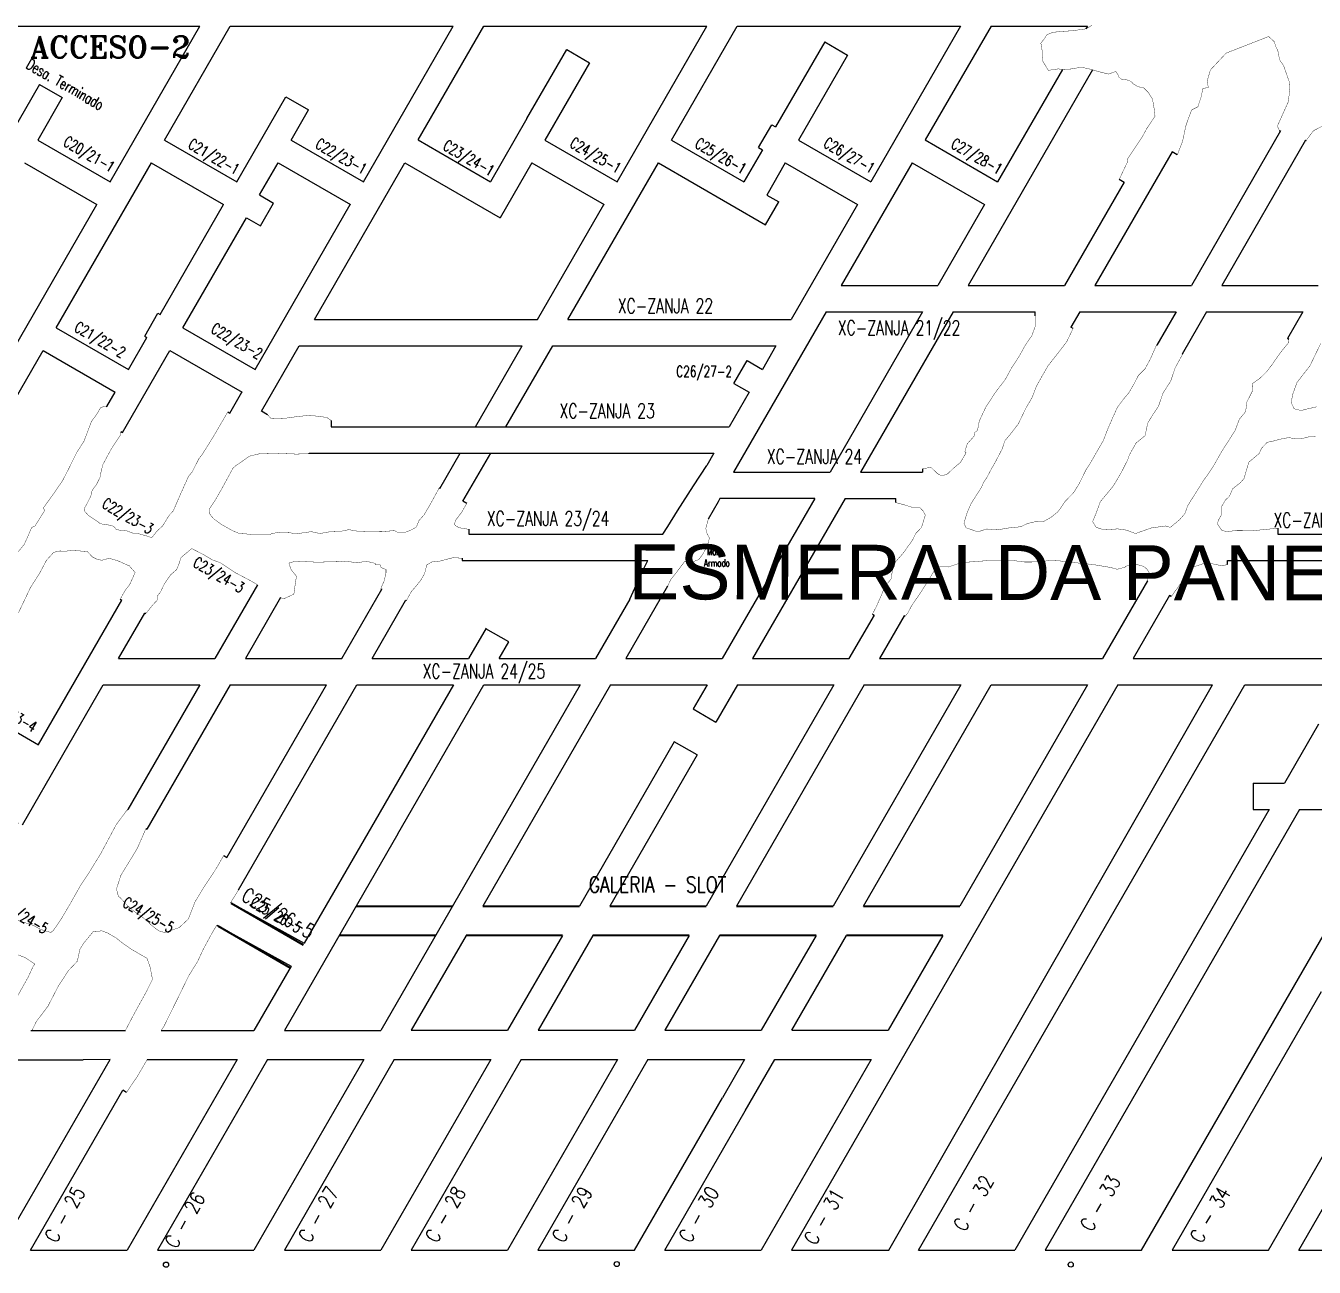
# Model space of a CAD drawing. Header units: millimetres. Extents: x -28 to 1943, y -5245 to 2752.
# Drawn here: x 1091.2 to 1267.3, y 2256 to 2425.6 of the extents above; entities that cross this region are included whole.
import ezdxf
from ezdxf.enums import TextEntityAlignment as Align

# ---------------------------------------------------------------- set-up
doc = ezdxf.new("R2010")
doc.units = ezdxf.units.MM
doc.linetypes.add('CONTINUA', pattern=[0])
doc.styles.add('ARIAL', font='arial.ttf')
doc.styles.add('ROMANS', font='romans.shx', dxfattribs={"width": 0.8})
doc.styles.add('ROMANT', font='romant.shx', dxfattribs={"height": 3})

msp = doc.modelspace()

# ---------------------------------------------------------------- linework, layer by layer
for points in [[(1084.536, 2425.525), (1115.029, 2425.525)], [(1084.536, 2425.525), (1115.029, 2425.525)], [(1119.186, 2425.525), (1149.65, 2425.525)], [(1119.186, 2425.525), (1149.65, 2425.525)], [(1153.807, 2425.525), (1184.29, 2425.525)], [(1153.807, 2425.525), (1184.29, 2425.525)], [(1188.447, 2425.525), (1218.942, 2425.525)], [(1188.447, 2425.525), (1218.942, 2425.525)], [(1218.942, 2425.525), (1206.671, 2404.271)], [(1218.942, 2425.525), (1206.671, 2404.271)], [(1223.105, 2425.535), (1214.122, 2409.977)], [(1223.105, 2425.535), (1214.122, 2409.977)], [(1223.105, 2425.535), (1236.281, 2425.535)], [(1223.105, 2425.535), (1236.281, 2425.535)], [(1236.281, 2425.535), (1236.066, 2425.162)], [(1236.281, 2425.535), (1236.066, 2425.162)], [(1236.986, 2419.555), (1219.988, 2390.115)], [(1236.986, 2419.555), (1219.988, 2390.115)], [(1232.87, 2419.627), (1224.004, 2404.271)], [(1232.87, 2419.627), (1224.004, 2404.271)], [(1214.112, 2409.983), (1224.004, 2404.271)], [(1214.112, 2409.983), (1224.004, 2404.271)], [(1262.485, 2411.283), (1262.658, 2411.219)], [(1262.485, 2411.283), (1262.658, 2411.219)], [(1266.076, 2409.939), (1266.141, 2409.915)], [(1266.076, 2409.939), (1266.141, 2409.915)], [(1248.549, 2407.937), (1247.827, 2408.354)], [(1248.549, 2407.937), (1247.827, 2408.354)], [(1212.322, 2406.859), (1202.655, 2390.115)], [(1212.322, 2406.859), (1202.655, 2390.115)], [(1212.312, 2406.865), (1222.204, 2401.154)], [(1212.312, 2406.865), (1222.204, 2401.154)], [(1240.627, 2404.614), (1241.29, 2404.232)], [(1240.627, 2404.614), (1241.29, 2404.232)], [(1204.871, 2401.153), (1195.806, 2385.452)], [(1204.871, 2401.153), (1195.806, 2385.452)], [(1222.204, 2401.154), (1215.831, 2390.115)], [(1222.204, 2401.154), (1215.831, 2390.115)], [(1202.655, 2390.115), (1215.831, 2390.115)], [(1202.655, 2390.115), (1215.831, 2390.115)], [(1219.988, 2390.115), (1233.139, 2390.115)], [(1219.988, 2390.115), (1233.139, 2390.115)], [(1165.31, 2385.452), (1195.806, 2385.452)], [(1165.31, 2385.452), (1195.806, 2385.452)], [(1200.577, 2386.515), (1187.933, 2364.615)], [(1200.577, 2386.515), (1187.933, 2364.615)], [(1200.577, 2386.515), (1213.753, 2386.515)], [(1200.577, 2386.515), (1213.753, 2386.515)], [(1213.753, 2386.515), (1201.109, 2364.615)], [(1213.753, 2386.515), (1201.109, 2364.615)], [(1217.91, 2386.515), (1205.266, 2364.615)], [(1217.91, 2386.515), (1205.266, 2364.615)], [(1217.91, 2386.515), (1229.147, 2386.515)], [(1217.91, 2386.515), (1229.147, 2386.515)], [(1152.685, 2370.784), (1159.075, 2381.852)], [(1152.685, 2370.784), (1159.075, 2381.852)], [(1156.842, 2370.784), (1163.232, 2381.852)], [(1156.842, 2370.784), (1163.232, 2381.852)], [(1163.232, 2381.852), (1193.728, 2381.852)], [(1163.232, 2381.852), (1193.728, 2381.852)], [(1193.728, 2381.852), (1191.871, 2378.637)], [(1193.728, 2381.852), (1191.871, 2378.637)], [(1187.993, 2376.719), (1189.793, 2379.836)], [(1187.993, 2376.719), (1189.793, 2379.836)], [(1189.793, 2379.836), (1191.88, 2378.632)], [(1189.793, 2379.836), (1191.88, 2378.632)], [(1187.993, 2376.719), (1190.08, 2375.514)], [(1187.993, 2376.719), (1190.08, 2375.514)], [(1190.071, 2375.519), (1187.337, 2370.784)], [(1190.071, 2375.519), (1187.337, 2370.784)], [(1102.236, 2373.631), (1102.342, 2373.57)], [(1102.236, 2373.631), (1102.342, 2373.57)], [(1118.854, 2372.842), (1119.139, 2372.677)], [(1118.854, 2372.842), (1119.139, 2372.677)], [(1124.285, 2372.443), (1123.441, 2372.93)], [(1124.285, 2372.443), (1123.441, 2372.93)], [(1132.97, 2371.646), (1132.97, 2370.784)], [(1132.97, 2371.646), (1132.97, 2370.784)], [(1132.97, 2370.784), (1156.842, 2370.784)], [(1132.97, 2370.784), (1156.842, 2370.784)], [(1156.863, 2370.784), (1187.337, 2370.784)], [(1156.863, 2370.784), (1187.337, 2370.784)], [(1129.97, 2367.115), (1129.97, 2367.184)], [(1129.97, 2367.184), (1154.763, 2367.184)], [(1129.97, 2367.115), (1129.97, 2367.184)], [(1129.97, 2367.184), (1154.763, 2367.184)], [(1147.829, 2362.373), (1150.606, 2367.184)], [(1147.829, 2362.373), (1150.606, 2367.184)], [(1150.97, 2360.614), (1154.763, 2367.184)], [(1150.97, 2360.614), (1154.763, 2367.184)], [(1154.785, 2367.184), (1185.259, 2367.184)], [(1154.785, 2367.184), (1185.259, 2367.184)], [(1185.259, 2367.184), (1184.284, 2365.496)], [(1185.259, 2367.184), (1184.284, 2365.496)], [(1178.275, 2356.115), (1178.969, 2357.157), (1180.292, 2359.289), (1182.461, 2362.744), (1184.284, 2365.496)], [(1178.275, 2356.115), (1178.969, 2357.157), (1180.292, 2359.289), (1182.461, 2362.744), (1184.284, 2365.496)], [(1187.933, 2364.615), (1201.109, 2364.615)], [(1187.933, 2364.615), (1201.109, 2364.615)], [(1147.719, 2362.436), (1147.829, 2362.373)], [(1147.719, 2362.436), (1147.829, 2362.373)], [(1151.481, 2360.319), (1150.97, 2360.614)], [(1151.481, 2360.319), (1150.97, 2360.614)], [(1186.04, 2361.015), (1185.814, 2360.559), (1184.485, 2358.171)], [(1186.04, 2361.015), (1185.814, 2360.559), (1184.485, 2358.171)], [(1199.03, 2361.015), (1186.04, 2361.015)], [(1199.03, 2361.015), (1186.04, 2361.015)], [(1199.03, 2361.015), (1186.386, 2339.115)], [(1199.03, 2361.015), (1186.386, 2339.115)], [(1203.187, 2361.015), (1190.543, 2339.115)], [(1203.187, 2361.015), (1190.543, 2339.115)], [(1151.786, 2356.787), (1151.786, 2356.115)], [(1151.786, 2356.787), (1151.786, 2356.115)], [(1151.786, 2356.115), (1178.275, 2356.115)], [(1151.786, 2356.115), (1178.275, 2356.115)], [(1262.303, 2356.115), (1282.806, 2356.115)], [(1262.303, 2356.115), (1282.806, 2356.115)], [(1150.852, 2352.515), (1176.218, 2352.515)], [(1150.852, 2352.515), (1176.218, 2352.515)], [(1173.756, 2347.261), (1175.6, 2351.27), (1176.218, 2352.515)], [(1173.756, 2347.261), (1175.6, 2351.27), (1176.218, 2352.515)], [(1255.424, 2351.964), (1255.424, 2352.515)], [(1255.424, 2352.515), (1280.728, 2352.515)], [(1255.424, 2351.964), (1255.424, 2352.515)], [(1255.424, 2352.515), (1280.728, 2352.515)], [(1178.927, 2348.996), (1173.222, 2339.115)], [(1178.927, 2348.996), (1173.222, 2339.115)], [(1173.756, 2347.261), (1169.053, 2339.115)], [(1173.756, 2347.261), (1169.053, 2339.115)], [(1247.486, 2347.738), (1242.507, 2339.115)], [(1247.486, 2347.738), (1242.507, 2339.115)], [(1247.726, 2347.599), (1247.486, 2347.738)], [(1247.726, 2347.599), (1247.486, 2347.738)], [(1155.901, 2339.115), (1169.053, 2339.115)], [(1155.901, 2339.115), (1169.053, 2339.115)], [(1173.21, 2339.115), (1186.386, 2339.115)], [(1173.21, 2339.115), (1186.386, 2339.115)], [(1166.975, 2335.515), (1139.733, 2288.331)], [(1166.975, 2335.515), (1139.733, 2288.331)], [(1171.143, 2335.515), (1153.698, 2305.311)], [(1171.143, 2335.515), (1153.698, 2305.311)], [(1153.822, 2335.515), (1166.975, 2335.515)], [(1153.822, 2335.515), (1166.975, 2335.515)], [(1171.132, 2335.515), (1184.308, 2335.515)], [(1171.132, 2335.515), (1184.308, 2335.515)], [(1184.308, 2335.515), (1182.415, 2332.236)], [(1184.308, 2335.515), (1182.415, 2332.236)], [(1188.465, 2335.515), (1185.532, 2330.436)], [(1188.465, 2335.515), (1185.532, 2330.436)], [(1182.415, 2332.236), (1185.532, 2330.436)], [(1182.415, 2332.236), (1185.532, 2330.436)], [(1182.945, 2325.954), (1179.827, 2327.754)], [(1182.945, 2325.954), (1179.827, 2327.754)], [(1258.917, 2322.115), (1263.176, 2322.115)], [(1258.917, 2322.115), (1258.917, 2318.515)], [(1258.917, 2322.115), (1263.176, 2322.115)], [(1258.917, 2322.115), (1258.917, 2318.515)], [(1243.669, 2258.314), (1278.426, 2318.515)], [(1243.669, 2258.314), (1278.426, 2318.515)], [(1258.917, 2318.515), (1261.098, 2318.515)], [(1258.917, 2318.515), (1261.098, 2318.515)], [(1260.986, 2258.314), (1295.743, 2318.515)], [(1260.986, 2258.314), (1295.743, 2318.515)], [(1265.143, 2258.314), (1299.9, 2318.515)], [(1265.143, 2258.314), (1299.9, 2318.515)], [(1265.257, 2318.515), (1278.426, 2318.515)], [(1265.257, 2318.515), (1278.426, 2318.515)], [(1166.87, 2305.311), (1160.562, 2305.311)], [(1166.87, 2305.311), (1160.562, 2305.311)], [(1164.56, 2301.311), (1160.562, 2301.311)], [(1164.56, 2301.311), (1160.562, 2301.311)], [(1209.143, 2258.314), (1222.184, 2281.075)], [(1209.143, 2258.314), (1222.184, 2281.075)], [(1174.385, 2258.314), (1186.4, 2279.124)], [(1174.385, 2258.314), (1186.4, 2279.124)], [(1213.185, 2258.314), (1225.291, 2279.281)], [(1213.185, 2258.314), (1225.291, 2279.281)], [(1178.542, 2258.314), (1189.518, 2277.324)], [(1178.542, 2258.314), (1189.518, 2277.324)], [(1161.202, 2258.314), (1174.385, 2258.314)], [(1161.202, 2258.314), (1174.385, 2258.314)], [(1213.185, 2258.314), (1226.341, 2258.314)], [(1213.185, 2258.314), (1226.341, 2258.314)], [(1230.5, 2258.314), (1243.669, 2258.314)], [(1230.5, 2258.314), (1243.669, 2258.314)], [(1247.826, 2258.314), (1260.986, 2258.314)], [(1247.826, 2258.314), (1260.986, 2258.314)], [(1265.143, 2258.314), (1278.31, 2258.314)], [(1265.143, 2258.314), (1278.31, 2258.314)]]:
    msp.add_lwpolyline(points)
at = {"linetype": 'Continuous'}
for points in [[(1102.755, 2404.266), (1115.029, 2425.525)], [(1102.755, 2404.266), (1115.029, 2425.525)], [(1110.203, 2409.966), (1119.186, 2425.525)], [(1110.203, 2409.966), (1119.186, 2425.525)], [(1137.379, 2404.27), (1149.65, 2425.525)], [(1137.379, 2404.27), (1149.65, 2425.525)], [(1144.83, 2409.977), (1153.807, 2425.525)], [(1144.83, 2409.977), (1153.807, 2425.525)], [(1172.025, 2404.281), (1184.29, 2425.525)], [(1172.025, 2404.281), (1184.29, 2425.525)], [(1179.464, 2409.966), (1188.447, 2425.525)], [(1179.464, 2409.966), (1188.447, 2425.525)], [(1159.711, 2412.933), (1165.143, 2422.341)], [(1159.711, 2412.933), (1165.143, 2422.341)], [(1165.143, 2422.341), (1168.261, 2420.541)], [(1165.143, 2422.341), (1168.261, 2420.541)], [(1200.382, 2423.375), (1193.682, 2411.771)], [(1200.382, 2423.375), (1193.682, 2411.771)], [(1200.382, 2423.375), (1203.499, 2421.575)], [(1200.382, 2423.375), (1203.499, 2421.575)], [(1168.261, 2420.541), (1162.161, 2409.976)], [(1168.261, 2420.541), (1162.161, 2409.976)], [(1203.499, 2421.575), (1196.799, 2409.971)], [(1203.499, 2421.575), (1196.799, 2409.971)], [(1093.108, 2417.572), (1085.426, 2404.266)], [(1093.108, 2417.572), (1085.426, 2404.266)], [(1093.108, 2417.572), (1096.226, 2415.772)], [(1093.108, 2417.572), (1096.226, 2415.772)], [(1096.226, 2415.772), (1092.876, 2409.97)], [(1096.226, 2415.772), (1092.876, 2409.97)], [(1120.067, 2404.271), (1126.767, 2415.876)], [(1120.067, 2404.271), (1126.767, 2415.876)], [(1126.767, 2415.876), (1129.885, 2414.076)], [(1126.767, 2415.876), (1129.885, 2414.076)], [(1127.513, 2409.966), (1129.885, 2414.076)], [(1127.513, 2409.966), (1129.885, 2414.076)], [(1159.711, 2412.933), (1154.711, 2404.272)], [(1159.711, 2412.933), (1154.711, 2404.272)], [(1191.362, 2408.953), (1193.162, 2412.071)], [(1191.362, 2408.953), (1193.162, 2412.071)], [(1193.162, 2412.071), (1193.682, 2411.771)], [(1193.162, 2412.071), (1193.682, 2411.771)], [(1092.876, 2409.97), (1102.755, 2404.266)], [(1092.876, 2409.97), (1102.755, 2404.266)], [(1110.192, 2409.973), (1120.067, 2404.271)], [(1110.192, 2409.973), (1120.067, 2404.271)], [(1127.524, 2409.96), (1137.386, 2404.266)], [(1127.524, 2409.96), (1137.386, 2404.266)], [(1144.83, 2409.977), (1154.711, 2404.272)], [(1144.83, 2409.977), (1154.711, 2404.272)], [(1162.161, 2409.976), (1172.05, 2404.266)], [(1162.161, 2409.976), (1172.05, 2404.266)], [(1179.453, 2409.973), (1189.346, 2404.261)], [(1179.453, 2409.973), (1189.346, 2404.261)], [(1196.799, 2409.971), (1206.671, 2404.271)], [(1196.799, 2409.971), (1206.671, 2404.271)], [(1262.658, 2411.219), (1250.474, 2390.115)], [(1262.658, 2411.219), (1250.474, 2390.115)], [(1266.076, 2409.939), (1254.631, 2390.115)], [(1266.076, 2409.939), (1254.631, 2390.115)], [(1191.882, 2408.653), (1189.346, 2404.261)], [(1191.882, 2408.653), (1189.346, 2404.261)], [(1191.362, 2408.953), (1191.882, 2408.653)], [(1191.362, 2408.953), (1191.882, 2408.653)], [(1247.827, 2408.354), (1237.296, 2390.115)], [(1247.827, 2408.354), (1237.296, 2390.115)], [(1091.076, 2406.852), (1100.955, 2401.148)], [(1091.076, 2406.852), (1100.955, 2401.148)], [(1095.403, 2384.332), (1108.403, 2406.849)], [(1095.403, 2384.332), (1108.403, 2406.849)], [(1108.392, 2406.855), (1118.267, 2401.154)], [(1108.392, 2406.855), (1118.267, 2401.154)], [(1123.185, 2402.471), (1125.713, 2406.849)], [(1123.185, 2402.471), (1125.713, 2406.849)], [(1125.724, 2406.842), (1135.586, 2401.148)], [(1125.724, 2406.842), (1135.586, 2401.148)], [(1130.671, 2385.452), (1143.03, 2406.86)], [(1130.671, 2385.452), (1143.03, 2406.86)], [(1143.03, 2406.86), (1156.029, 2399.355)], [(1143.03, 2406.86), (1156.029, 2399.355)], [(1160.361, 2406.858), (1156.029, 2399.355)], [(1160.361, 2406.858), (1156.029, 2399.355)], [(1160.367, 2406.854), (1170.25, 2401.148)], [(1160.367, 2406.854), (1170.25, 2401.148)], [(1165.31, 2385.452), (1177.664, 2406.849)], [(1165.31, 2385.452), (1177.664, 2406.849)], [(1177.664, 2406.849), (1192.3, 2398.399)], [(1177.664, 2406.849), (1192.3, 2398.399)], [(1194.999, 2406.853), (1192.464, 2402.461)], [(1194.999, 2406.853), (1192.464, 2402.461)], [(1194.999, 2406.853), (1204.88, 2401.148)], [(1194.999, 2406.853), (1204.88, 2401.148)], [(1241.29, 2404.232), (1233.139, 2390.115)], [(1241.29, 2404.232), (1233.139, 2390.115)], [(1087.955, 2378.632), (1100.955, 2401.149)], [(1087.955, 2378.632), (1100.955, 2401.149)], [(1109.595, 2386.132), (1118.267, 2401.154)], [(1109.595, 2386.132), (1118.267, 2401.154)], [(1122.579, 2378.636), (1135.579, 2401.153)], [(1122.579, 2378.636), (1135.579, 2401.153)], [(1123.185, 2402.471), (1125.1, 2401.366)], [(1123.185, 2402.471), (1125.1, 2401.366)], [(1123.3, 2398.248), (1125.1, 2401.366)], [(1123.3, 2398.248), (1125.1, 2401.366)], [(1161.154, 2385.452), (1170.225, 2401.163)], [(1161.154, 2385.452), (1170.225, 2401.163)], [(1192.3, 2398.399), (1194.1, 2401.516)], [(1192.3, 2398.399), (1194.1, 2401.516)], [(1192.464, 2402.461), (1194.1, 2401.516)], [(1192.464, 2402.461), (1194.1, 2401.516)], [(1112.713, 2384.332), (1121.385, 2399.354)], [(1112.713, 2384.332), (1121.385, 2399.354)], [(1121.385, 2399.354), (1123.3, 2398.248)], [(1121.385, 2399.354), (1123.3, 2398.248)], [(1237.296, 2390.115), (1250.474, 2390.115)], [(1237.296, 2390.115), (1250.474, 2390.115)], [(1254.631, 2390.115), (1267.795, 2390.115)], [(1254.631, 2390.115), (1267.795, 2390.115)], [(1107.493, 2383.189), (1109.293, 2386.306)], [(1107.493, 2383.189), (1109.293, 2386.306)], [(1109.293, 2386.306), (1109.595, 2386.132)], [(1109.293, 2386.306), (1109.595, 2386.132)], [(1130.671, 2385.452), (1161.154, 2385.452)], [(1130.671, 2385.452), (1161.154, 2385.452)], [(1229.147, 2385.941), (1229.147, 2386.515)], [(1229.147, 2385.941), (1229.147, 2386.515)], [(1235.218, 2386.515), (1234.001, 2384.408)], [(1235.218, 2386.515), (1234.001, 2384.408)], [(1235.218, 2386.515), (1248.395, 2386.515)], [(1235.218, 2386.515), (1248.395, 2386.515)], [(1248.395, 2386.515), (1245.765, 2381.958)], [(1248.395, 2386.515), (1245.765, 2381.958)], [(1252.552, 2386.515), (1249.208, 2380.723)], [(1252.552, 2386.515), (1249.208, 2380.723)], [(1252.552, 2386.515), (1265.717, 2386.515)], [(1252.552, 2386.515), (1265.717, 2386.515)], [(1265.717, 2386.515), (1263.6, 2382.848)], [(1265.717, 2386.515), (1263.6, 2382.848)], [(1095.403, 2384.332), (1105.267, 2378.637)], [(1095.403, 2384.332), (1105.267, 2378.637)], [(1107.493, 2383.189), (1107.795, 2383.014)], [(1107.493, 2383.189), (1107.795, 2383.014)], [(1112.713, 2384.332), (1122.586, 2378.632)], [(1112.713, 2384.332), (1122.586, 2378.632)], [(1234.311, 2384.229), (1234.001, 2384.408)], [(1234.311, 2384.229), (1234.001, 2384.408)], [(1105.267, 2378.637), (1107.795, 2383.014)], [(1105.267, 2378.637), (1107.795, 2383.014)], [(1123.441, 2372.93), (1128.592, 2381.852)], [(1123.441, 2372.93), (1128.592, 2381.852)], [(1128.592, 2381.852), (1159.075, 2381.852)], [(1128.592, 2381.852), (1159.075, 2381.852)], [(1245.721, 2381.983), (1245.765, 2381.958)], [(1245.721, 2381.983), (1245.765, 2381.958)], [(1263.784, 2382.741), (1263.6, 2382.848)], [(1263.784, 2382.741), (1263.6, 2382.848)], [(1085.854, 2367.791), (1093.603, 2381.214)], [(1085.854, 2367.791), (1093.603, 2381.214)], [(1093.603, 2381.214), (1103.467, 2375.519)], [(1093.603, 2381.214), (1103.467, 2375.519)], [(1104.456, 2370.032), (1110.913, 2381.214)], [(1104.456, 2370.032), (1110.913, 2381.214)], [(1110.913, 2381.214), (1120.786, 2375.514)], [(1110.913, 2381.214), (1120.786, 2375.514)], [(1249.264, 2380.691), (1249.208, 2380.723)], [(1249.264, 2380.691), (1249.208, 2380.723)], [(1102.342, 2373.57), (1103.467, 2375.519)], [(1102.342, 2373.57), (1103.467, 2375.519)], [(1119.139, 2372.677), (1120.779, 2375.518)], [(1119.139, 2372.677), (1120.779, 2375.518)], [(1104.238, 2370.158), (1104.456, 2370.032)], [(1104.238, 2370.158), (1104.456, 2370.032)], [(1205.266, 2364.615), (1213.723, 2364.615)], [(1205.266, 2364.615), (1213.723, 2364.615)], [(1213.723, 2365.052), (1213.723, 2364.615)], [(1213.723, 2365.052), (1213.723, 2364.615)], [(1203.187, 2361.015), (1210.099, 2361.015)], [(1203.187, 2361.015), (1210.099, 2361.015)], [(1210.099, 2360.431), (1210.099, 2361.015)], [(1210.099, 2360.431), (1210.099, 2361.015)], [(1262.303, 2356.937), (1262.303, 2356.115)], [(1262.303, 2356.937), (1262.303, 2356.115)], [(1150.852, 2352.84), (1150.852, 2352.515)], [(1150.852, 2352.84), (1150.852, 2352.515)], [(1244.5, 2349.766), (1238.35, 2339.115)], [(1244.5, 2349.766), (1238.35, 2339.115)], [(1122.914, 2349.198), (1117.093, 2339.115)], [(1122.914, 2349.198), (1117.093, 2339.115)], [(1134.401, 2339.115), (1139.873, 2348.592)], [(1134.401, 2339.115), (1139.873, 2348.592)], [(1139.73, 2348.674), (1139.873, 2348.592)], [(1139.73, 2348.674), (1139.873, 2348.592)], [(1092.977, 2327.365), (1104.373, 2347.103)], [(1092.977, 2327.365), (1104.373, 2347.103)], [(1104.144, 2347.235), (1104.373, 2347.103)], [(1104.144, 2347.235), (1104.373, 2347.103)], [(1126.065, 2347.455), (1121.25, 2339.115)], [(1126.065, 2347.455), (1121.25, 2339.115)], [(1138.558, 2339.115), (1143.134, 2347.041)], [(1138.558, 2339.115), (1143.134, 2347.041)], [(1143.218, 2346.993), (1143.134, 2347.041)], [(1143.218, 2346.993), (1143.134, 2347.041)], [(1103.918, 2339.115), (1107.502, 2345.323)], [(1103.918, 2339.115), (1107.502, 2345.323)], [(1107.631, 2345.249), (1107.502, 2345.323)], [(1107.631, 2345.249), (1107.502, 2345.323)], [(1207.121, 2345.048), (1203.695, 2339.115)], [(1207.121, 2345.048), (1203.695, 2339.115)], [(1206.893, 2345.18), (1207.121, 2345.048)], [(1206.893, 2345.18), (1207.121, 2345.048)], [(1211.237, 2344.978), (1207.852, 2339.115)], [(1211.237, 2344.978), (1207.852, 2339.115)], [(1211.373, 2344.899), (1211.237, 2344.978)], [(1211.373, 2344.899), (1211.237, 2344.978)], [(1154.15, 2343.282), (1151.744, 2339.115)], [(1154.15, 2343.282), (1151.744, 2339.115)], [(1157.224, 2341.405), (1154.106, 2343.206)], [(1157.224, 2341.405), (1154.106, 2343.206)], [(1155.901, 2339.115), (1157.224, 2341.405)], [(1155.901, 2339.115), (1157.224, 2341.405)], [(1103.918, 2339.115), (1117.093, 2339.115)], [(1103.918, 2339.115), (1117.093, 2339.115)], [(1121.25, 2339.115), (1134.422, 2339.115)], [(1121.25, 2339.115), (1134.422, 2339.115)], [(1138.558, 2339.115), (1151.744, 2339.115)], [(1138.558, 2339.115), (1151.744, 2339.115)], [(1190.543, 2339.115), (1203.708, 2339.115)], [(1190.543, 2339.115), (1203.708, 2339.115)], [(1207.852, 2339.115), (1238.35, 2339.115)], [(1207.852, 2339.115), (1238.35, 2339.115)], [(1242.507, 2339.115), (1272.991, 2339.115)], [(1242.507, 2339.115), (1272.991, 2339.115)], [(1090.804, 2316.4), (1101.84, 2335.515)], [(1090.804, 2316.4), (1101.84, 2335.515)], [(1101.84, 2335.515), (1115.014, 2335.515)], [(1101.84, 2335.515), (1115.014, 2335.515)], [(1115.014, 2335.515), (1105.184, 2318.488)], [(1115.014, 2335.515), (1105.184, 2318.488)], [(1119.171, 2335.515), (1107.801, 2315.821)], [(1119.171, 2335.515), (1107.801, 2315.821)], [(1118.725, 2311.964), (1132.322, 2335.515)], [(1118.725, 2311.964), (1132.322, 2335.515)], [(1119.171, 2335.515), (1132.344, 2335.515)], [(1119.171, 2335.515), (1132.344, 2335.515)], [(1120.308, 2307.509), (1136.479, 2335.515)], [(1120.308, 2307.509), (1136.479, 2335.515)], [(1136.479, 2335.515), (1149.665, 2335.515)], [(1136.479, 2335.515), (1149.665, 2335.515)], [(1149.665, 2335.515), (1138.97, 2316.996)], [(1149.665, 2335.515), (1138.97, 2316.996)], [(1142.087, 2315.196), (1153.822, 2335.515)], [(1142.087, 2315.196), (1153.822, 2335.515)], [(1201.616, 2335.515), (1184.178, 2305.311)], [(1201.616, 2335.515), (1184.178, 2305.311)], [(1205.773, 2335.515), (1188.335, 2305.311)], [(1205.773, 2335.515), (1188.335, 2305.311)], [(1188.465, 2335.515), (1201.629, 2335.515)], [(1188.465, 2335.515), (1201.629, 2335.515)], [(1240.429, 2335.515), (1195.857, 2258.314)], [(1240.429, 2335.515), (1195.857, 2258.314)], [(1218.957, 2335.515), (1201.519, 2305.311)], [(1218.957, 2335.515), (1201.519, 2305.311)], [(1205.676, 2305.311), (1223.114, 2335.515)], [(1205.676, 2305.311), (1223.114, 2335.515)], [(1205.773, 2335.515), (1218.957, 2335.515)], [(1205.773, 2335.515), (1218.957, 2335.515)], [(1236.272, 2335.515), (1218.834, 2305.311)], [(1236.272, 2335.515), (1218.834, 2305.311)], [(1222.184, 2281.075), (1253.377, 2335.515)], [(1222.184, 2281.075), (1253.377, 2335.515)], [(1223.114, 2335.515), (1236.272, 2335.515)], [(1223.114, 2335.515), (1236.272, 2335.515)], [(1225.291, 2279.281), (1257.757, 2335.515)], [(1225.291, 2279.281), (1257.757, 2335.515)], [(1240.429, 2335.515), (1253.377, 2335.515)], [(1240.429, 2335.515), (1253.377, 2335.515)], [(1257.757, 2335.515), (1270.913, 2335.515)], [(1257.757, 2335.515), (1270.913, 2335.515)], [(1083.113, 2333.06), (1092.992, 2327.356)], [(1083.113, 2333.06), (1092.992, 2327.356)], [(1267.821, 2330.16), (1263.176, 2322.115)], [(1267.821, 2330.16), (1263.176, 2322.115)], [(1179.827, 2327.754), (1166.87, 2305.311)], [(1179.827, 2327.754), (1166.87, 2305.311)], [(1182.945, 2325.954), (1171.026, 2305.311)], [(1182.945, 2325.954), (1171.026, 2305.311)], [(1105.143, 2318.511), (1105.184, 2318.488)], [(1105.143, 2318.511), (1105.184, 2318.488)], [(1261.098, 2318.515), (1226.341, 2258.314)], [(1261.098, 2318.515), (1226.341, 2258.314)], [(1265.257, 2318.515), (1230.5, 2258.314)], [(1265.257, 2318.515), (1230.5, 2258.314)], [(1138.965, 2316.999), (1129.283, 2300.229)], [(1138.965, 2316.999), (1129.283, 2300.229)], [(1107.663, 2315.9), (1107.801, 2315.821)], [(1107.663, 2315.9), (1107.801, 2315.821)], [(1142.082, 2315.198), (1126.569, 2288.329)], [(1142.082, 2315.198), (1126.569, 2288.329)], [(1118.285, 2312.218), (1118.725, 2311.964)], [(1118.285, 2312.218), (1118.725, 2311.964)], [(1119.227, 2305.78), (1129.283, 2300.229)], [(1119.227, 2305.78), (1129.283, 2300.229)], [(1160.562, 2305.311), (1153.698, 2305.311)], [(1160.562, 2305.311), (1153.698, 2305.311)], [(1184.178, 2305.311), (1171.026, 2305.311)], [(1184.178, 2305.311), (1171.026, 2305.311)], [(1201.519, 2305.311), (1188.335, 2305.311)], [(1201.519, 2305.311), (1188.335, 2305.311)], [(1205.676, 2305.311), (1218.834, 2305.311)], [(1205.676, 2305.311), (1218.834, 2305.311)], [(1117.349, 2302.705), (1127.483, 2297.111)], [(1117.349, 2302.705), (1127.483, 2297.111)], [(1151.387, 2301.311), (1143.891, 2288.332)], [(1151.387, 2301.311), (1143.891, 2288.332)], [(1160.562, 2301.311), (1151.387, 2301.311)], [(1160.562, 2301.311), (1151.387, 2301.311)], [(1164.56, 2301.311), (1157.068, 2288.335)], [(1164.56, 2301.311), (1157.068, 2288.335)], [(1168.717, 2301.311), (1161.226, 2288.336)], [(1168.717, 2301.311), (1161.226, 2288.336)], [(1181.869, 2301.311), (1168.717, 2301.311)], [(1181.869, 2301.311), (1168.717, 2301.311)], [(1181.869, 2301.311), (1174.379, 2288.338)], [(1181.869, 2301.311), (1174.379, 2288.338)], [(1186.026, 2301.311), (1178.537, 2288.339)], [(1186.026, 2301.311), (1178.537, 2288.339)], [(1199.21, 2301.311), (1186.026, 2301.311)], [(1199.21, 2301.311), (1186.026, 2301.311)], [(1199.21, 2301.311), (1191.722, 2288.342)], [(1199.21, 2301.311), (1191.722, 2288.342)], [(1195.879, 2288.343), (1203.367, 2301.311)], [(1195.879, 2288.343), (1203.367, 2301.311)], [(1216.524, 2301.311), (1203.367, 2301.311)], [(1216.524, 2301.311), (1203.367, 2301.311)], [(1216.524, 2301.311), (1209.038, 2288.345)], [(1216.524, 2301.311), (1209.038, 2288.345)], [(1127.483, 2297.111), (1122.412, 2288.328)], [(1127.483, 2297.111), (1122.412, 2288.328)], [(1268.199, 2293.6), (1247.826, 2258.314)], [(1268.199, 2293.6), (1247.826, 2258.314)], [(1091.932, 2288.322), (1099.095, 2288.323)], [(1091.932, 2288.322), (1099.095, 2288.323)], [(1099.095, 2288.323), (1104.866, 2288.324)], [(1099.095, 2288.323), (1104.866, 2288.324)], [(1109.755, 2288.325), (1110.603, 2288.325)], [(1109.755, 2288.325), (1110.603, 2288.325)], [(1110.603, 2288.325), (1122.422, 2288.328)], [(1110.603, 2288.325), (1122.422, 2288.328)], [(1126.569, 2288.329), (1139.733, 2288.331)], [(1126.569, 2288.329), (1139.733, 2288.331)], [(1143.891, 2288.332), (1157.068, 2288.335)], [(1143.891, 2288.332), (1157.068, 2288.335)], [(1161.226, 2288.336), (1174.392, 2288.338)], [(1161.226, 2288.336), (1174.392, 2288.338)], [(1178.537, 2288.339), (1191.722, 2288.342)], [(1178.537, 2288.339), (1191.722, 2288.342)], [(1195.879, 2288.343), (1205.438, 2288.345)], [(1195.879, 2288.343), (1205.438, 2288.345)], [(1205.438, 2288.345), (1209.038, 2288.345)], [(1205.438, 2288.345), (1209.038, 2288.345)], [(1087.75, 2258.314), (1102.76, 2284.324)], [(1087.75, 2258.314), (1102.76, 2284.324)], [(1089.623, 2284.321), (1099.095, 2284.323)], [(1089.623, 2284.321), (1099.095, 2284.323)], [(1102.76, 2284.324), (1099.095, 2284.323)], [(1102.76, 2284.324), (1099.095, 2284.323)], [(1120.102, 2284.327), (1105.083, 2258.314)], [(1120.102, 2284.327), (1105.083, 2258.314)], [(1107.826, 2284.325), (1120.112, 2284.327)], [(1107.826, 2284.325), (1120.112, 2284.327)], [(1124.259, 2284.328), (1109.24, 2258.314)], [(1124.259, 2284.328), (1109.24, 2258.314)], [(1137.424, 2284.331), (1122.403, 2258.314)], [(1137.424, 2284.331), (1122.403, 2258.314)], [(1124.259, 2284.328), (1137.424, 2284.331)], [(1124.259, 2284.328), (1137.424, 2284.331)], [(1141.593, 2284.332), (1126.571, 2258.314)], [(1141.593, 2284.332), (1126.571, 2258.314)], [(1154.759, 2284.334), (1139.736, 2258.314)], [(1154.759, 2284.334), (1139.736, 2258.314)], [(1141.581, 2284.332), (1152.067, 2284.334)], [(1141.581, 2284.332), (1152.067, 2284.334)], [(1158.916, 2284.335), (1143.893, 2258.314)], [(1158.916, 2284.335), (1143.893, 2258.314)], [(1152.067, 2284.334), (1154.759, 2284.334)], [(1152.067, 2284.334), (1154.759, 2284.334)], [(1172.07, 2284.338), (1157.045, 2258.314)], [(1172.07, 2284.338), (1157.045, 2258.314)], [(1158.916, 2284.335), (1172.082, 2284.338)], [(1158.916, 2284.335), (1172.082, 2284.338)], [(1176.227, 2284.339), (1161.202, 2258.314)], [(1176.227, 2284.339), (1161.202, 2258.314)], [(1176.227, 2284.339), (1189.412, 2284.341)], [(1176.227, 2284.339), (1189.412, 2284.341)], [(1189.412, 2284.341), (1186.4, 2279.124)], [(1189.412, 2284.341), (1186.4, 2279.124)], [(1189.518, 2277.324), (1193.57, 2284.342)], [(1189.518, 2277.324), (1193.57, 2284.342)], [(1206.729, 2284.345), (1191.7, 2258.314)], [(1206.729, 2284.345), (1191.7, 2258.314)], [(1193.57, 2284.342), (1206.729, 2284.345)], [(1193.57, 2284.342), (1206.729, 2284.345)], [(1091.907, 2258.314), (1104.511, 2280.143)], [(1091.907, 2258.314), (1104.511, 2280.143)], [(1105.004, 2279.858), (1104.511, 2280.143)], [(1105.004, 2279.858), (1104.511, 2280.143)], [(1091.907, 2258.314), (1105.083, 2258.314)], [(1091.907, 2258.314), (1105.083, 2258.314)], [(1109.24, 2258.314), (1122.403, 2258.314)], [(1109.24, 2258.314), (1122.403, 2258.314)], [(1126.571, 2258.314), (1139.736, 2258.314)], [(1126.571, 2258.314), (1139.736, 2258.314)], [(1143.893, 2258.314), (1157.045, 2258.314)], [(1143.893, 2258.314), (1157.045, 2258.314)], [(1178.542, 2258.314), (1191.7, 2258.314)], [(1178.542, 2258.314), (1191.7, 2258.314)], [(1195.857, 2258.314), (1209.143, 2258.314)], [(1195.857, 2258.314), (1209.143, 2258.314)]]:
    msp.add_lwpolyline(points, dxfattribs=at)
at = {"color": 5, "linetype": 'Continuous', "const_width": 0.05}
for points in [[(1236.911, 2425.659), (1236.764, 2425.575), (1236.096, 2425.166), (1235.699, 2425.118), (1234.327, 2424.914), (1232.809, 2424.812), (1231.567, 2424.693), (1230.715, 2424.351), (1230.413, 2423.847), (1229.885, 2423.163), (1230.006, 2422.993), (1230.099, 2421.915), (1230.068, 2421.313), (1230.203, 2420.962), (1230.182, 2420.749), (1230.93, 2419.493), (1232.285, 2419.692), (1232.912, 2419.622), (1234.054, 2419.68), (1235.424, 2419.927), (1236.565, 2419.677), (1237.797, 2419.32), (1239.144, 2418.984), (1240.119, 2419.33), (1240.183, 2419.312), (1240.576, 2418.673), (1240.563, 2418.593), (1240.888, 2418.294), (1241.621, 2418.2), (1242.246, 2417.983), (1242.518, 2417.652), (1243.17, 2417.266), (1243.972, 2417.084), (1244.582, 2416.481), (1245.165, 2415.557), (1245.434, 2413.971)], [(1248.549, 2407.937), (1249.27, 2409.799), (1249.712, 2411.874), (1249.997, 2412.727), (1250.514, 2414.092), (1251.359, 2414.509), (1251.815, 2415.902), (1252.039, 2417.006), (1252.792, 2417.164), (1252.619, 2418.002), (1253.076, 2419.554), (1255.216, 2421.846), (1261.025, 2424.114)], [(1261.025, 2424.114), (1261.82, 2423.386), (1261.959, 2422.83), (1262.277, 2422.174), (1262.356, 2421.896), (1262.475, 2421.161), (1262.596, 2420.807)], [(1262.485, 2411.283), (1262.22, 2411.885), (1263.691, 2415.154), (1263.907, 2416.693), (1263.83, 2417.986), (1263.06, 2420.146), (1262.596, 2420.807)], [(1266.141, 2409.915), (1267.169, 2411.256), (1268.408, 2411.895), (1268.694, 2412.243), (1269.628, 2413.527), (1270.255, 2416.441), (1270.578, 2418.692), (1271.311, 2420.463)], [(1245.434, 2413.971), (1245.51, 2413.217), (1244.444, 2411.657), (1243.795, 2410.459), (1241.721, 2407.326), (1241.773, 2407.045), (1240.627, 2404.614)], [(1229.147, 2385.941), (1229.129, 2384.478), (1228.681, 2383.233), (1227.789, 2381.948), (1226.908, 2380.363), (1225.984, 2378.963), (1225.047, 2377.248), (1223.658, 2375.432), (1222.38, 2373.462), (1221.504, 2371.59), (1221.25, 2370.268), (1220.866, 2370.01), (1220.777, 2369.51), (1219.851, 2368.448), (1219.533, 2367.413), (1219.688, 2367.221), (1218.925, 2365.924), (1217.944, 2365.104), (1217.195, 2364.377), (1216.398, 2364.074), (1215.808, 2364.381), (1214.892, 2365.255), (1213.723, 2365.052)], [(1234.311, 2384.229), (1233.438, 2382.399), (1232.31, 2380.935), (1230.9, 2379.141), (1230.141, 2377.831), (1229.311, 2376.352), (1228.734, 2374.83), (1227.852, 2373.314), (1226.836, 2371.198), (1225.857, 2369.921), (1224.989, 2368.866), (1224.621, 2367.749), (1223.716, 2366.017), (1223.132, 2364.997), (1222.568, 2363.926), (1222.054, 2363.131), (1221.762, 2362.468), (1220.344, 2360.246), (1219.792, 2358.929), (1219.41, 2357.627), (1219.691, 2356.997), (1221.069, 2356.518), (1221.549, 2356.52), (1222.52, 2356.83), (1224.059, 2356.724), (1225.644, 2356.99), (1227.149, 2357.132), (1228.093, 2357.584), (1229.222, 2357.838), (1230.182, 2357.795), (1231.302, 2358.425), (1232.303, 2359.241), (1233.204, 2360.578), (1234.399, 2361.812), (1235.16, 2363.038), (1236.084, 2364.932), (1236.674, 2365.841), (1237.683, 2367.604), (1238.447, 2368.909), (1239.062, 2370.519), (1239.786, 2372.166), (1240.366, 2373.457), (1241.254, 2374.637), (1241.916, 2375.412), (1242.638, 2376.657), (1243.237, 2377.82), (1244.128, 2378.695), (1244.884, 2380.089), (1245.721, 2381.983)], [(1263.784, 2382.741), (1263.759, 2382.305), (1262.563, 2380.833), (1261.666, 2379.529), (1260.799, 2378.354), (1259.821, 2377.405), (1258.784, 2376.688), (1258.826, 2375.714), (1258.012, 2374.102), (1257.899, 2372.886), (1257.017, 2371.813), (1256.468, 2370.325), (1255.65, 2369.034), (1254.633, 2367.452), (1254.128, 2366.552), (1253.577, 2365.583), (1252.96, 2364.626), (1252.127, 2363.445), (1251.131, 2361.854), (1250.444, 2360.782), (1249.959, 2359.981), (1249.583, 2358.924), (1248.833, 2358.067), (1247.587, 2357.047)], [(1267.586, 2373.522), (1266.265, 2373.221), (1265.464, 2373.013), (1264.512, 2373.251), (1264.111, 2374.089), (1264.296, 2375.169), (1264.89, 2376.831), (1266.677, 2379.144), (1268.138, 2382.172)], [(1249.264, 2380.691), (1248.256, 2378.836), (1247.637, 2377.019), (1246.589, 2375.38), (1245.977, 2373.58), (1245.24, 2372.502), (1244.51, 2371.303), (1244.155, 2369.59), (1242.923, 2368.58), (1241.992, 2366.937), (1241.788, 2366.299), (1240.933, 2364.618), (1239.838, 2362.743), (1238.021, 2360.538), (1237.483, 2359.036), (1236.979, 2357.846), (1237.468, 2357.05), (1238.533, 2356.711), (1240.41, 2356.845), (1241.619, 2356.67), (1242.841, 2356.206), (1244.98, 2356.966), (1246.937, 2357.245), (1247.587, 2357.047)], [(1102.236, 2373.631), (1101.482, 2373.432), (1100.927, 2372.476), (1100.214, 2371.505), (1099.185, 2368.776), (1098.234, 2367.336), (1097.101, 2365.042), (1096.275, 2363.431), (1095.235, 2361.913), (1093.64, 2359.686), (1093.832, 2359.358), (1092.507, 2357.235), (1092.046, 2357.033), (1091.445, 2355.631), (1091.041, 2354.735), (1090.214, 2353.717)], [(1118.854, 2372.842), (1117.106, 2369.847), (1116.046, 2368.113), (1115.296, 2366.941), (1114.898, 2366.438), (1113.992, 2364.642), (1113.472, 2364.009), (1112.245, 2361.275), (1111.395, 2359.299), (1110.854, 2358.724), (1109.941, 2357.247), (1109.204, 2356.578), (1108.429, 2355.608), (1108.034, 2355.801), (1106.623, 2356.197), (1106.051, 2356.193), (1105.069, 2356.566), (1104.159, 2356.652), (1103.607, 2356.767), (1103.262, 2357.195), (1102.803, 2357.336), (1101.958, 2357.463), (1101.396, 2357.553), (1101.332, 2357.642), (1100.51, 2358.216), (1099.776, 2358.712)], [(1132.97, 2371.646), (1132.363, 2372.072), (1130.066, 2372.366), (1128.199, 2372.172), (1126.274, 2371.901), (1124.702, 2371.961), (1124.285, 2372.443)], [(1100.924, 2362.933), (1101.439, 2363.984), (1101.467, 2364.362), (1101.777, 2365.632), (1102.898, 2367.711), (1104.131, 2369.584), (1104.238, 2370.158)], [(1267.413, 2369.49), (1266.758, 2369.468), (1266.468, 2369.409), (1265.543, 2369.17), (1264.866, 2369.128), (1264.684, 2369.149), (1263.77, 2369.318), (1262.592, 2369.096), (1261.798, 2368.877), (1260.832, 2368.672), (1260.051, 2367.852), (1259.74, 2367.154), (1258.32, 2365.957), (1257.649, 2363.694), (1257.169, 2363.149), (1256.124, 2362.34), (1256.098, 2362.287), (1255.691, 2361.332), (1255.131, 2360.778), (1254.605, 2359.918), (1254.601, 2358.795), (1254.215, 2358.129), (1254.01, 2357.53), (1254.682, 2356.583), (1254.872, 2356.584), (1255.236, 2356.479), (1256.572, 2356.603), (1258.797, 2356.591), (1262.303, 2356.937)], [(1119.914, 2365.459), (1121.809, 2366.777), (1123.323, 2367.143), (1125.231, 2367.19), (1128.177, 2367.065), (1129.97, 2367.115)], [(1116.48, 2358.729), (1116.316, 2359.054), (1116.293, 2359.532), (1117.069, 2360.669), (1117.993, 2362.267), (1119.558, 2365.142)], [(1119.558, 2365.142), (1119.914, 2365.459)], [(1099.216, 2359.608), (1099.515, 2360.111), (1100.128, 2361.306), (1100.314, 2362.105), (1100.924, 2362.933)], [(1116.48, 2358.729), (1116.971, 2358.173), (1118.062, 2357.393), (1119.447, 2356.627), (1120.334, 2356.234), (1122.211, 2356.082), (1124.639, 2356.068), (1124.876, 2356.225), (1126.151, 2356.397), (1127.181, 2356.372), (1128.017, 2356.146), (1129.183, 2356.317), (1130.241, 2356.465), (1131.422, 2356.21), (1132.661, 2356.431), (1134.209, 2356.498), (1135.384, 2356.737), (1136.479, 2356.548), (1138.097, 2356.485), (1139.84, 2356.462), (1141.632, 2356.611), (1141.977, 2356.405), (1143.155, 2356.402), (1143.845, 2356.671), (1144.596, 2357.081), (1144.953, 2357.966), (1145.666, 2358.771), (1146.699, 2360.547), (1147.719, 2362.436)], [(1151.481, 2360.319), (1150.811, 2359.147), (1149.999, 2358.064), (1149.788, 2357.503), (1149.942, 2357.285), (1150.395, 2357.03), (1150.973, 2356.896), (1151.786, 2356.787)], [(1210.099, 2360.431), (1211.266, 2360.131), (1212.225, 2359.821), (1213.317, 2359.827), (1213.837, 2359.282), (1214.127, 2358.721), (1213.605, 2357.031), (1212.821, 2356.216), (1212.376, 2355.306), (1211.145, 2353.588), (1209.852, 2352.089), (1209.547, 2350.653), (1209.445, 2350.01), (1208.584, 2348.892), (1208.077, 2347.682), (1207.428, 2346.196), (1206.893, 2345.18)], [(1099.776, 2358.712), (1099.335, 2359.2), (1099.216, 2359.608)], [(1184.485, 2358.171), (1184.14, 2356.91), (1184.322, 2356.163), (1184.643, 2355.599), (1184.359, 2354.567), (1183.807, 2353.512), (1183.201, 2352.662), (1182.323, 2352.328), (1181.234, 2352.372), (1180.377, 2351.222), (1179.334, 2349.88), (1178.927, 2348.996)], [(1095.026, 2353.631), (1094.878, 2353.431), (1094.075, 2352.549), (1093.08, 2350.679), (1091.912, 2348.876), (1090.273, 2345.433), (1089.192, 2344.334)], [(1104.144, 2347.235), (1104.805, 2348.407), (1105.428, 2349.21), (1106.189, 2350.881), (1105.369, 2351.816), (1105.095, 2351.911), (1104.028, 2352.4), (1103.54, 2352.572), (1102.629, 2352.829), (1101.635, 2352.552), (1100.995, 2352.688), (1100.339, 2353.017), (1099.668, 2353.74), (1098.462, 2353.846), (1097.573, 2353.896), (1096.714, 2353.8), (1095.906, 2353.824), (1095.026, 2353.631)], [(1122.914, 2349.198), (1121.948, 2349.766), (1119.833, 2350.877), (1117.813, 2352.229), (1116.696, 2352.621), (1115.571, 2353.303), (1113.919, 2354.157), (1112.457, 2352.934), (1112.13, 2351.917), (1111.843, 2351.261), (1111.073, 2350.6), (1110.677, 2350.076), (1110.12, 2349.219), (1109.645, 2348.201), (1109.233, 2347.7), (1109.245, 2347.155), (1108.577, 2346.431), (1107.631, 2345.249)], [(1139.73, 2348.674), (1140.211, 2349.738), (1140.456, 2350.826), (1140.458, 2351.295), (1139.803, 2351.548), (1139.631, 2351.968), (1138.992, 2352), (1138.96, 2352.138), (1137.785, 2352.417), (1136.486, 2352.214), (1135.46, 2352.359), (1134.49, 2352.429), (1133.88, 2352.358), (1133.838, 2352.368), (1131.027, 2352.295), (1128.094, 2352.433), (1127.199, 2352.172), (1127.458, 2351.339)], [(1150.852, 2352.84), (1149.616, 2352.91), (1148.635, 2352.661), (1147.807, 2352.439), (1146.705, 2352.318), (1146.02, 2351.916), (1145.732, 2350.744), (1145.183, 2349.791), (1144.529, 2348.988), (1143.905, 2348.267), (1143.218, 2346.993)], [(1211.373, 2344.899), (1211.726, 2345.336), (1212.233, 2346.307), (1213.288, 2347.838), (1214.225, 2349.284), (1215.11, 2350.741), (1215.744, 2351.654), (1217.272, 2351.638), (1219.078, 2352.243), (1221.115, 2352.389), (1223.047, 2352.541), (1224.688, 2352.515), (1226.209, 2352.508), (1227.682, 2352.32), (1229.623, 2352.323), (1231.176, 2352.54), (1232.478, 2352.471), (1233.931, 2352.274), (1235.564, 2352.134), (1237.003, 2351.976), (1239.353, 2351.589), (1240.334, 2351.33), (1241.418, 2351.61), (1241.534, 2351.75), (1242.82, 2352.063), (1242.941, 2352.012), (1243.343, 2351.885)], [(1243.343, 2351.885), (1243.899, 2351.739), (1244.393, 2351.365), (1244.691, 2350.884), (1244.55, 2350.192), (1244.5, 2349.766)], [(1247.726, 2347.599), (1249.031, 2349.412), (1249.668, 2350.849), (1250.005, 2351.425), (1250.532, 2351.617), (1251.296, 2351.809), (1252.232, 2352.153), (1252.917, 2352.228), (1253.601, 2351.999), (1254.682, 2351.819), (1255.424, 2351.964)], [(1127.458, 2351.339), (1128.228, 2350.354), (1128.085, 2349.505), (1127.871, 2347.928), (1126.431, 2347.26), (1126.065, 2347.455)], [(1105.143, 2318.511), (1103.618, 2316.46), (1101.491, 2312.479), (1099.984, 2310.03), (1098.681, 2308.046), (1097.331, 2305.641), (1096.058, 2303.49), (1094.993, 2301.944), (1094.622, 2301.671), (1094.512, 2301.751), (1093.267, 2302.117), (1092.33, 2302.652), (1091.408, 2302.952), (1090.105, 2303.379), (1088.289, 2304.26), (1087.143, 2304.94), (1086.512, 2305.354), (1086.395, 2305.411), (1085.896, 2306.24), (1085.889, 2307.451), (1086.49, 2309.014), (1088.039, 2312.249), (1090.28, 2316.702)], [(1118.285, 2312.218), (1117.241, 2310.398), (1115.597, 2307.923), (1114.368, 2305.885), (1113.455, 2303.538), (1112.201, 2302.367), (1110.558, 2301.81), (1110.151, 2301.712), (1109.393, 2301.933), (1108.396, 2302.715), (1107.432, 2303.604), (1105.868, 2304.719), (1105.059, 2305.465), (1104.129, 2306.471), (1103.905, 2306.623), (1103.639, 2307.643), (1104.229, 2309.496), (1106.473, 2313.171), (1107.663, 2315.9)], [(1119.227, 2305.78), (1120.308, 2307.509)], [(1109.755, 2288.325), (1110.148, 2288.938), (1112.112, 2292.921), (1113.523, 2295.815), (1114.719, 2297.737), (1115.507, 2299.429), (1116.625, 2301.492), (1117.349, 2302.705)], [(1074.96, 2288.318), (1075.179, 2288.594), (1077.147, 2291.792), (1078.927, 2295.482), (1080.113, 2297.095), (1081.235, 2299.307), (1081.891, 2300.329), (1082.75, 2301.015), (1084.123, 2301.174), (1085.235, 2300.429), (1086.982, 2299.901), (1088.304, 2299.36), (1091.14, 2298.281), (1092.5, 2297.381), (1092.262, 2297.091), (1091.576, 2295.603), (1089.952, 2292.708), (1088.668, 2290.933), (1088.276, 2290.093), (1087.793, 2288.908)], [(1092.105, 2288.322), (1092.663, 2289.485), (1094.282, 2291.637), (1095.734, 2294.449), (1097.105, 2296.519), (1098.297, 2297.781), (1098.639, 2299.398), (1099.196, 2300.291), (1100.477, 2301.838), (1101.653, 2301.92), (1102.414, 2301.638), (1103.616, 2300.936), (1104.308, 2300.367), (1105.665, 2299.411), (1107.812, 2298.171), (1108.232, 2296.974), (1108.554, 2295.301), (1107.736, 2293.638), (1105.943, 2290.387), (1104.866, 2288.324)]]:
    msp.add_lwpolyline(points, dxfattribs=at)
at = {"linetype": 'Continuous', "const_width": 0.05}
for points in [[(1104.131, 2369.584), (1104.238, 2370.158)], [(1105.004, 2279.858), (1106.465, 2281.991), (1107.826, 2284.325)], [(1105.004, 2279.858), (1106.465, 2281.991), (1107.826, 2284.325)]]:
    msp.add_lwpolyline(points, dxfattribs=at)
at = {"lineweight": 35}
for points in [[(1119.286, 2305.705), (1129.162, 2300.003)], [(1136.386, 2305.314), (1149.539, 2305.314)], [(1153.696, 2305.314), (1166.872, 2305.314)], [(1171.028, 2305.314), (1184.193, 2305.314)], [(1188.35, 2305.314), (1201.521, 2305.314)], [(1205.678, 2305.314), (1218.836, 2305.314)], [(1117.486, 2302.587), (1127.362, 2296.885)], [(1134.076, 2301.314), (1147.229, 2301.314)], [(1151.386, 2301.314), (1164.562, 2301.314)], [(1168.719, 2301.314), (1181.883, 2301.314)], [(1186.04, 2301.314), (1199.212, 2301.314)], [(1203.369, 2301.314), (1216.526, 2301.314)]]:
    msp.add_lwpolyline(points, dxfattribs=at)
at = {"linetype": 'Continuous'}
for centre in [(1110.406, 2256.314), (1171.975, 2256.396), (1233.991, 2256.333)]:
    msp.add_circle(centre, 0.35, dxfattribs=at)

# ---------------------------------------------------------------- texts
at = {"linetype": 'Continuous', "style": 'ROMANT'}
msp.add_text('XC  ACCESO-2', height=3, dxfattribs=at).set_placement((1098.103, 2421.186), align=Align.CENTER)
at = {"linetype": 'CONTINUA', "style": 'ROMANS', "width": 0.7}
for s, p in [('Desa. Terminado', (1101.357, 2413.972)), ('C20/21-1', (1102.824, 2405.5)), ('C21/22-1', (1119.869, 2405.167)), ('C22/23-1', (1137.26, 2405.203)), ('C23/24-1', (1154.685, 2404.97)), ('C24/25-1', (1172.007, 2405.327)), ('C25/26-1', (1189.099, 2405.265)), ('C26/27-1', (1206.661, 2405.327)), ('C27/28-1', (1224.072, 2405.213)), ('C21/22-2', (1104.317, 2380.163)), ('C22/23-2', (1122.994, 2379.961)), ('C22/23-3', (1108.117, 2356.052)), ('C23/24-3', (1120.551, 2348.012)), ('C22/23-4', (1092.189, 2329)), ('C23/24-5', (1093.733, 2301.437)), ('C24/25-5', (1110.923, 2301.556)), ('C25/26-5', (1128.375, 2301.556))]:
    msp.add_text(s, height=1.5, rotation=330, dxfattribs=at).set_placement(p, align=Align.RIGHT)
for s, height, p in [('XC-ZANJA 22', 2, (1185.139, 2386.309)), ('XC-ZANJA 21/22', 2, (1218.913, 2383.334)), ('C26/27-2', 1.5, (1187.713, 2377.6)), ('XC-ZANJA 23', 2, (1177.173, 2371.97)), ('XC-ZANJA 24', 2, (1205.494, 2365.726)), ('XC-ZANJA 23/24', 2, (1170.962, 2357.255)), ('XC-ZANJA 23/24', 2, (1278.415, 2357.036)), ('Mal', 1, (1185.828, 2353.274)), ('Armado', 1, (1187.425, 2351.684)), ('XC-ZANJA 24/25', 2, (1162.198, 2336.394))]:
    msp.add_text(s, height=height, dxfattribs=at).set_placement(p, align=Align.RIGHT)
at = {"color": 7, "style": 'ARIAL'}
msp.add_text('ESMERALDA PANEL-2', height=7.5, rotation=359.9022, dxfattribs=at).set_placement((1173.545, 2347.225))
at = {"color": 7, "linetype": 'CONTINUA', "lineweight": 13, "style": 'ROMANS', "width": 0.8}
msp.add_text('GALERIA - SLOT', height=2.15, dxfattribs=at).set_placement((1168.149, 2307.17))
at = {"color": 7, "linetype": 'CONTINUA', "lineweight": 13, "style": 'ROMANS', "width": 0.75}
msp.add_text('C25/26-5', height=2, rotation=330, dxfattribs=at).set_placement((1129.937, 2300.77), align=Align.RIGHT)
at = {"style": 'ROMANS', "width": 0.8}
for s, p in [('C - 27', (1130.079, 2259.135)), ('C - 32', (1219.559, 2260.682)), ('C - 33', (1236.872, 2260.683)), ('C - 25', (1095.426, 2259.135)), ('C - 26', (1111.822, 2258.364)), ('C - 28', (1147.402, 2259.136)), ('C - 29', (1164.72, 2259.135)), ('C - 30', (1182.044, 2259.136)), ('C - 31', (1199.149, 2258.838)), ('C - 34', (1251.86, 2259.097))]:
    msp.add_text(s, height=2, rotation=60.34719, dxfattribs=at).set_placement(p)

doc.saveas('drawing.dxf')
